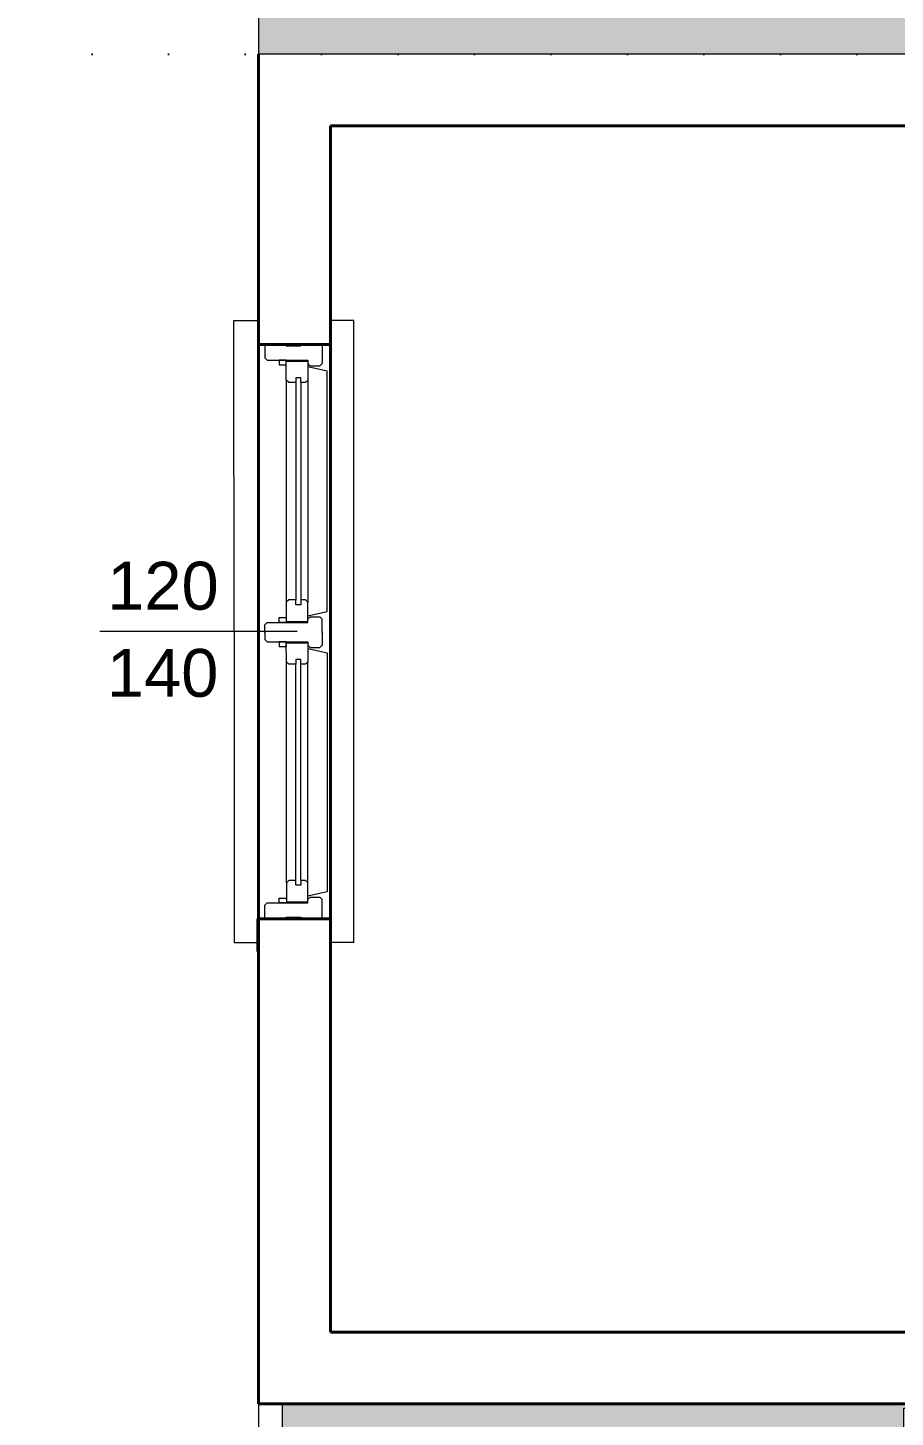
# Model space of a CAD drawing. Header units: millimetres. Extents: x 768 to 14077, y 324 to 18132.
# Drawn here: x 1627.8 to 1809, y 8244.9 to 8535.2 of the extents above; entities that cross this region are included whole.
import ezdxf

# ---------------------------------------------------------------- set-up
doc = ezdxf.new("R2010")
doc.units = ezdxf.units.MM
doc.linetypes.add('DOT2', pattern=[3.175, 0, -3.175])
doc.linetypes.add('HIDDEN', pattern=[9.525, 6.35, -3.175])
for name, color, linetype, lineweight in [('KAPI', 30, 'Continuous', 20), ('SEM_DUVAR1', 136, 'Continuous', 40), ('SEM_INCE', 8, 'Continuous', 5), ('SEM_KAPI', 30, 'Continuous', 18), ('SEM_PENCERE', 133, 'Continuous', 13), ('SEM_TARAMA', 253, 'Continuous', 5), ('SEM_TEFRIS', 225, 'Continuous', 9)]:
    doc.layers.add(name, color=color, linetype=linetype, lineweight=lineweight)
doc.layers.add('SANAL', color=11, linetype='HIDDEN')
doc.layers.add('SEM_AKS', color=161, linetype='Continuous')
doc.styles.get("Standard").update_dxf_attribs({"font": 'arial.ttf'})

# ---------------------------------------------------------------- blocks, each defined once
blk = doc.blocks.new('VA')
at = {"layer": 'SANAL'}
for p, q in [((21735.95, 8968.79), (21615.95, 8968.81)), ((21735.95, 8953.79), (21615.95, 8953.81))]:
    blk.add_line(p, q, dxfattribs=at)
at = {"layer": 'SEM_DUVAR1'}
for p, q in [((21615.95, 8953.81), (21615.95, 8968.81)), ((21615.95, 8953.81), (21615.95, 8968.81)), ((21615.95, 8953.81), (21615.95, 8968.81)), ((21615.95, 8953.81), (21615.95, 8968.81)), ((21615.95, 8953.81), (21615.95, 8968.81)), ((21615.95, 8953.8), (21615.95, 8968.81)), ((21735.95, 8953.79), (21735.95, 8968.79)), ((21735.95, 8953.79), (21735.95, 8968.79)), ((21735.95, 8953.79), (21735.95, 8968.79)), ((21735.95, 8953.79), (21735.95, 8968.79)), ((21735.95, 8953.79), (21735.95, 8968.79)), ((21735.95, 8953.79), (21735.95, 8968.79)), ((21735.95, 8953.79), (21735.95, 8968.79))]:
    blk.add_line(p, q, dxfattribs=at)
blk.add_lwpolyline([(21609.1, 8968.81), (21615.95, 8968.81)], dxfattribs=at)
at = {"layer": 'SEM_PENCERE'}
for p, q in [((21610.95, 8973.81), (21610.95, 8968.81)), ((21675.83, 8973.8), (21610.95, 8973.81)), ((21675.83, 8973.8), (21740.95, 8973.79)), ((21740.95, 8973.79), (21740.95, 8968.79)), ((21615.95, 8968.81), (21610.95, 8968.81)), ((21615.95, 8968.81), (21615.95, 8962.91)), ((21615.95, 8967.39), (21618.75, 8967.38)), ((21619.25, 8966.88), (21618.75, 8967.38)), ((21673.81, 8966.87), (21674.31, 8967.37)), ((21675.71, 8967.37), (21674.31, 8967.37)), ((21675.71, 8967.37), (21675.83, 8967.37)), ((21675.95, 8967.37), (21675.83, 8967.37)), ((21675.95, 8967.37), (21677.35, 8967.37)), ((21677.85, 8966.87), (21677.35, 8967.37)), ((21732.65, 8966.86), (21733.15, 8967.36)), ((21735.95, 8967.36), (21733.15, 8967.36)), ((21735.95, 8968.79), (21735.95, 8962.89)), ((21735.95, 8968.79), (21740.95, 8968.79)), ((21619.25, 8966.88), (21619.25, 8958.38)), ((21619.25, 8964.38), (21620.25, 8964.38)), ((21619.25, 8962.88), (21619.25, 8964.38)), ((21620.25, 8964.38), (21620.25, 8962.88)), ((21673.81, 8964.37), (21672.81, 8964.37)), ((21672.81, 8964.37), (21672.81, 8962.87)), ((21673.81, 8966.87), (21673.81, 8958.37)), ((21673.81, 8962.87), (21673.81, 8964.37)), ((21677.85, 8966.87), (21677.85, 8958.37)), ((21677.85, 8964.37), (21678.85, 8964.37)), ((21677.85, 8962.87), (21677.85, 8964.37)), ((21678.85, 8964.37), (21678.85, 8962.87)), ((21732.65, 8964.36), (21731.65, 8964.36)), ((21731.65, 8964.36), (21731.65, 8962.86)), ((21732.65, 8966.86), (21732.65, 8958.36)), ((21732.65, 8962.86), (21732.65, 8964.36)), ((21615.95, 8962.91), (21616.25, 8962.91)), ((21615.95, 8962.36), (21615.95, 8953.81)), ((21616.25, 8962.91), (21616.25, 8959.86)), ((21620.25, 8962.88), (21619.25, 8962.88)), ((21623.45, 8962.88), (21619.45, 8962.88)), ((21619.45, 8962.88), (21619.45, 8958.38)), ((21623.45, 8962.88), (21669.61, 8962.87)), ((21623.95, 8962.38), (21623.45, 8962.88)), ((21623.95, 8960.88), (21623.95, 8962.38)), ((21669.11, 8962.37), (21669.61, 8962.87)), ((21669.11, 8960.87), (21669.11, 8962.37)), ((21669.61, 8962.87), (21673.61, 8962.87)), ((21672.81, 8962.87), (21673.81, 8962.87)), ((21673.61, 8962.87), (21673.61, 8958.37)), ((21678.85, 8962.87), (21677.85, 8962.87)), ((21678.05, 8962.87), (21678.05, 8958.37)), ((21682.05, 8962.87), (21678.05, 8962.87)), ((21728.45, 8962.86), (21682.05, 8962.87)), ((21682.55, 8962.37), (21682.05, 8962.87)), ((21682.55, 8960.87), (21682.55, 8962.37)), ((21727.95, 8962.36), (21728.45, 8962.86)), ((21727.95, 8960.86), (21727.95, 8962.36)), ((21728.45, 8962.86), (21732.45, 8962.86)), ((21731.65, 8962.86), (21732.65, 8962.86)), ((21732.45, 8962.86), (21732.45, 8958.36)), ((21735.95, 8962.89), (21735.65, 8962.89)), ((21735.65, 8962.89), (21735.65, 8959.84)), ((21735.95, 8962.34), (21735.95, 8953.79)), ((21616.25, 8959.86), (21615.95, 8959.86)), ((21619.25, 8958.38), (21619.95, 8958.38)), ((21619.45, 8958.38), (21623.45, 8958.38)), ((21619.95, 8958.38), (21620.45, 8957.88)), ((21621.54, 8954.38), (21620.65, 8958.38)), ((21622.95, 8959.88), (21622.95, 8960.88)), ((21622.95, 8960.88), (21623.95, 8960.88)), ((21623.95, 8959.88), (21622.95, 8959.88)), ((21623.45, 8958.38), (21623.95, 8958.88)), ((21623.45, 8958.38), (21669.61, 8958.37)), ((21623.95, 8960.88), (21669.11, 8960.87)), ((21623.95, 8959.88), (21669.11, 8959.87)), ((21623.95, 8958.88), (21623.95, 8959.88)), ((21670.11, 8960.87), (21669.11, 8960.87)), ((21669.11, 8958.87), (21669.11, 8959.87)), ((21669.11, 8959.87), (21670.11, 8959.87)), ((21669.61, 8958.37), (21669.11, 8958.87)), ((21673.61, 8958.37), (21669.61, 8958.37)), ((21670.11, 8959.87), (21670.11, 8960.87)), ((21672.4, 8958.37), (21671.51, 8954.37)), ((21673.11, 8958.37), (21672.61, 8957.87)), ((21673.81, 8958.37), (21673.11, 8958.37)), ((21677.85, 8958.37), (21678.55, 8958.37)), ((21678.05, 8958.37), (21682.05, 8958.37)), ((21678.55, 8958.37), (21679.05, 8957.87)), ((21679.25, 8958.37), (21680.14, 8954.37)), ((21681.55, 8959.87), (21681.55, 8960.87)), ((21681.55, 8960.87), (21682.55, 8960.87)), ((21682.55, 8959.87), (21681.55, 8959.87)), ((21682.05, 8958.37), (21682.55, 8958.87)), ((21728.45, 8958.36), (21682.05, 8958.37)), ((21727.95, 8960.86), (21682.55, 8960.87)), ((21727.95, 8959.86), (21682.55, 8959.87)), ((21682.55, 8958.87), (21682.55, 8959.87)), ((21728.95, 8960.86), (21727.95, 8960.86)), ((21727.95, 8958.86), (21727.95, 8959.86)), ((21727.95, 8959.86), (21728.95, 8959.86)), ((21728.45, 8958.36), (21727.95, 8958.86)), ((21732.45, 8958.36), (21728.45, 8958.36)), ((21728.95, 8959.86), (21728.95, 8960.86)), ((21730.35, 8954.36), (21731.24, 8958.36)), ((21731.95, 8958.36), (21731.45, 8957.86)), ((21732.65, 8958.36), (21731.95, 8958.36)), ((21735.65, 8959.84), (21735.95, 8959.84)), ((21620.45, 8955.88), (21619.95, 8955.38)), ((21620.45, 8957.88), (21620.45, 8955.88)), ((21672.61, 8957.87), (21672.61, 8955.87)), ((21672.61, 8955.87), (21673.11, 8955.37)), ((21679.05, 8955.87), (21678.55, 8955.37)), ((21679.05, 8957.87), (21679.05, 8955.87)), ((21731.45, 8957.86), (21731.45, 8955.86)), ((21731.45, 8955.86), (21731.95, 8955.36)), ((21615.95, 8953.81), (21610.95, 8953.81)), ((21610.95, 8948.81), (21610.95, 8953.81)), ((21615.95, 8955.39), (21619.95, 8955.38)), ((21671.51, 8954.37), (21621.54, 8954.38)), ((21675.71, 8955.37), (21673.11, 8955.37)), ((21675.71, 8955.37), (21675.83, 8955.37)), ((21675.95, 8955.37), (21675.83, 8955.37)), ((21675.95, 8955.37), (21678.55, 8955.37)), ((21680.14, 8954.37), (21730.35, 8954.36)), ((21735.95, 8955.36), (21731.95, 8955.36)), ((21735.95, 8953.79), (21740.95, 8953.79)), ((21740.95, 8948.79), (21740.95, 8953.79)), ((21610.95, 8948.81), (21740.95, 8948.79))]:
    blk.add_line(p, q, dxfattribs=at)
at = {"layer": 'SEM_TEFRIS'}
blk.add_line((21675.95, 8960.62), (21675.96, 9001.83), dxfattribs=at)
for s, p in [('140', (21662.32, 9000.37)), ('120', (21680.53, 9000.3))]:
    blk.add_text(s, height=10, rotation=269.9884, dxfattribs=at).set_placement(p)
blk = doc.blocks.new('kap 1')
at = {"layer": 'SEM_INCE', "ltscale": 0.5}
for p, q in [((8.5, 10), (85, 10)), ((5, -4), (85, -4))]:
    blk.add_line(p, q, dxfattribs=at)
blk.add_arc((8.5, 10), 78, 360, 90, dxfattribs=at)
at = {"layer": 'SEM_KAPI'}
for p in [(86.5, 14), (85, 10)]:
    blk.add_line(p, (86.5, 10), dxfattribs=at)
for points in [[(3.5, 10), (8.5, 10), (8.5, 88), (3.5, 88)], [(-2.5, 14.5), (-2.5, 13), (-4, 13), (-4, 14.5)], [(2.5, 14), (2.5, 15), (-2.5, 15), (-2.5, 14)], [(0, 14), (0, 10), (-2.5, 10), (-2.5, 14)], [(87.5, 14), (87.5, 15), (92.5, 15), (92.5, 14)], [(90, 14), (90, 10), (92.5, 10), (92.5, 14)], [(92.5, 14.5), (92.5, 13), (94, 13), (94, 14.5)], [(0, 0), (0, -4), (-2.5, -4), (-2.5, 0)], [(90, 0), (90, -4), (92.5, -4), (92.5, 0)], [(-2.5, -3), (-2.5, -4.5), (-4, -4.5), (-4, -3)], [(2.5, -4), (2.5, -5), (-2.5, -5), (-2.5, -4)], [(87.5, -4), (87.5, -5), (92.5, -5), (92.5, -4)], [(92.5, -3), (92.5, -4.5), (94, -4.5), (94, -3)]]:
    blk.add_lwpolyline(points, close=True, dxfattribs=at)
for points in [[(5, 71), (4.25, 71), (3.5, 71.75)], [(7, 71), (7.75, 71), (8.5, 71.75)], [(5, 27), (4.25, 27), (3.5, 26.25)], [(7, 27), (7.75, 27), (8.5, 26.25)], [(5, 10), (5, -4), (0, -4), (0, 14), (3.5, 14)], [(85, 10), (85, -4), (90, -4), (90, 14), (86.5, 14)]]:
    blk.add_lwpolyline(points, dxfattribs=at)
at = {"layer": 'SEM_PENCERE'}
for points in [[(5, 25), (5, 73), (7, 73), (7, 25)], [(5.5, 25.5), (5.5, 72.5), (6.5, 72.5), (6.5, 25.5)]]:
    blk.add_lwpolyline(points, close=True, dxfattribs=at)

msp = doc.modelspace()

# ---------------------------------------------------------------- hatches: boundary and pattern name
at = {"layer": 'SEM_TARAMA'}
h = msp.add_hatch(dxfattribs=at)
h.set_pattern_fill('ANGLE', color=256, scale=5)
h.set_pattern_definition([(0, (10.974, 6530.432), (0, 34.925), [25.4, -9.525]), (90, (10.974, 6530.432), (-34.925, 2e-15), [25.4, -9.525])])
h.paths.add_polyline_path([(1826.03, 8679.67), (1676.03, 8679.67), (1676.03, 8529.67), (1826.03, 8529.67)])
h.paths.add_polyline_path([(1826.03, 7464.67), (1676.03, 7464.67), (1676.03, 7314.67), (1826.03, 7314.67)])
h.paths.add_polyline_path([(4758.03, 7464.67), (4608.03, 7464.67), (4608.03, 7314.67), (4758.03, 7314.67)])
h.paths.add_polyline_path([(4758.03, 8679.67), (4608.03, 8679.67), (4608.03, 8529.67), (4758.03, 8529.67), (4758.03, 8574.67)])
h.paths.add_polyline_path([(4753.03, 7916.67), (4753.03, 7921.67), (4743.03, 7921.67), (4743.03, 7989.67), (4618.03, 7989.67), (4618.03, 7851.77), (4619.92, 7851.77), (4619.92, 7853.48), (4621.63, 7853.48), (4621.63, 7851.77), (4622.2, 7851.77), (4753.03, 7851.75)])
h.paths.add_polyline_path([(4753.03, 8136.67), (4622.08, 8136.67), (4622.08, 8135.68), (4620.37, 8135.68), (4618.03, 8135.68), (4618.03, 8009.67), (4743.03, 8009.67), (4743.03, 8072.51), (4753.03, 8072.51)])
h.paths.add_polyline_path([(4753.03, 8247.67), (4608.03, 8247.67), (4608.03, 8136.67), (4753.03, 8136.67)])
h.paths.add_polyline_path([(4705.94, 8233.24), (4616.94, 8233.24), (4616.94, 8145.95), (4616.94, 8144.24, 0.414214)], flags=16)
h.paths.add_polyline_path([(4682.91, 8213.84), (4628.35, 8213.84), (4628.35, 8227.8), (4682.91, 8227.8)], flags=0)
h.paths.add_polyline_path([(4634.06, 8234.95), (4634.06, 8237.23), (4688.82, 8237.23), (4688.82, 8234.95)], flags=16)
h.paths.add_polyline_path([(4688.25, 8235.52), (4634.63, 8235.52), (4634.63, 8236.66), (4688.25, 8236.66)], flags=0)
h.paths.add_polyline_path([(4622.65, 8143.1), (4622.65, 8137.4), (4621.51, 8137.4), (4616.94, 8137.4), (4616.94, 8140.25), (4621.51, 8140.25), (4621.51, 8143.1)], flags=16)
h.paths.add_polyline_path([(4622.65, 8240.08), (4621.51, 8240.08), (4621.51, 8242.93), (4616.94, 8242.93), (4616.94, 8245.79), (4620.37, 8245.79), (4620.37, 8247.5), (4622.08, 8247.5), (4622.08, 8245.79), (4622.65, 8245.79)], flags=16)
h.paths.add_polyline_path([(4753.03, 7851.67), (4622.2, 7851.67), (4622.2, 7846.07), (4621.06, 7846.07), (4621.06, 7844.81, -0.399265), (4705.49, 7755.93), (4705.49, 7750.23), (4621.06, 7750.23), (4621.06, 7749.09), (4622.2, 7749.09), (4622.2, 7743.38), (4621.63, 7743.38), (4621.63, 7741.67), (4753.03, 7741.67)])
h.paths.add_polyline_path([(1816.03, 8136.67), (1681.03, 8136.67), (1681.03, 8066.67), (1691.03, 8066.67), (1691.03, 8009.67), (1816.03, 8009.67), (1816.03, 8066.67)])
h.paths.add_polyline_path([(1727.5, 8234.22), (1727.5, 8239.93), (1811.93, 8239.93), (1811.93, 8241.07), (1810.79, 8241.07), (1810.79, 8246.77), (1811.36, 8246.77), (1811.36, 8247.67), (1691.03, 8247.67), (1681.03, 8247.67), (1681.03, 8136.67), (1811.36, 8136.67), (1811.36, 8138.38), (1810.79, 8138.38), (1810.79, 8144.09), (1811.93, 8144.09), (1811.93, 8145.35, -0.399265)])
h.paths.add_polyline_path([(1816.03, 7921.67), (1816.03, 7989.67), (1691.03, 7989.67), (1691.03, 7921.67), (1681.03, 7921.67), (1681.03, 7851.67), (1816.03, 7851.67)])
h.paths.add_polyline_path([(1826.03, 7851.67), (1681.03, 7851.67), (1681.04, 7741.67), (1691.04, 7741.67), (1826.03, 7741.67)])
h.paths.add_polyline_path([(4615.3, 7919.77), (4717.65, 7919.77), (4717.65, 7991.97), (4615.3, 7991.97)], flags=9)
h.paths.add_polyline_path([(4618.34, 8019.64), (4720.68, 8019.64), (4720.68, 8091.84), (4618.34, 8091.84)], flags=24)
h.paths.add_polyline_path([(1693, 8028.05), (1795.35, 8028.05), (1795.35, 8100.25), (1693, 8100.25)], flags=24)
h.paths.add_polyline_path([(1689.11, 7915.35), (1791.45, 7915.35), (1791.45, 7987.55), (1689.11, 7987.55)], flags=24)

# ---------------------------------------------------------------- linework, layer by layer
at = {"layer": 'SEM_AKS', "linetype": 'DOT2', "ltscale": 5}
msp.add_line((5315.5, 8529.67), (1033.23, 8529.67), dxfattribs=at)
at = {"layer": 'SEM_DUVAR1'}
for p, q in [((1676.03, 8529.67), (1676.03, 8514.67)), ((1676.03, 8514.67), (1676.03, 8247.67)), ((1691.03, 8514.67), (1826.03, 8514.67)), ((1691.03, 8514.67), (1691.03, 8262.67)), ((1676.03, 8262.67), (1676.03, 8247.67)), ((1984.05, 8262.67), (1691.03, 8262.67)), ((1691.03, 8262.67), (2676.03, 8262.67)), ((1691.03, 8247.67), (1676.03, 8247.67)), ((1691.03, 8247.67), (2676.03, 8247.67))]:
    msp.add_line(p, q, dxfattribs=at)
at = {"layer": 'SEM_PENCERE'}
for p, q in [((1676.03, 8679.67), (1676.03, 8529.67)), ((1826.03, 8529.67), (1676.03, 8529.67)), ((1676.03, 8247.67), (1676.03, 8066.67)), ((1681.03, 8066.67), (1681.03, 8247.67))]:
    msp.add_line(p, q, dxfattribs=at)

# ---------------------------------------------------------------- block references
at = {"layer": 'KAPI', "xscale": -1.140948896087914, "yscale": 1.140948896087914, "zscale": 1.140948896087914, "rotation": 90}
msp.add_blockref('kap 1', (1827.9, 8243.92), dxfattribs=at)
at = {"layer": 'SEM_PENCERE', "rotation": 90.01157472941156}
msp.add_blockref('VA', (10649.07, -13265.12), dxfattribs=at)

doc.saveas('drawing.dxf')
